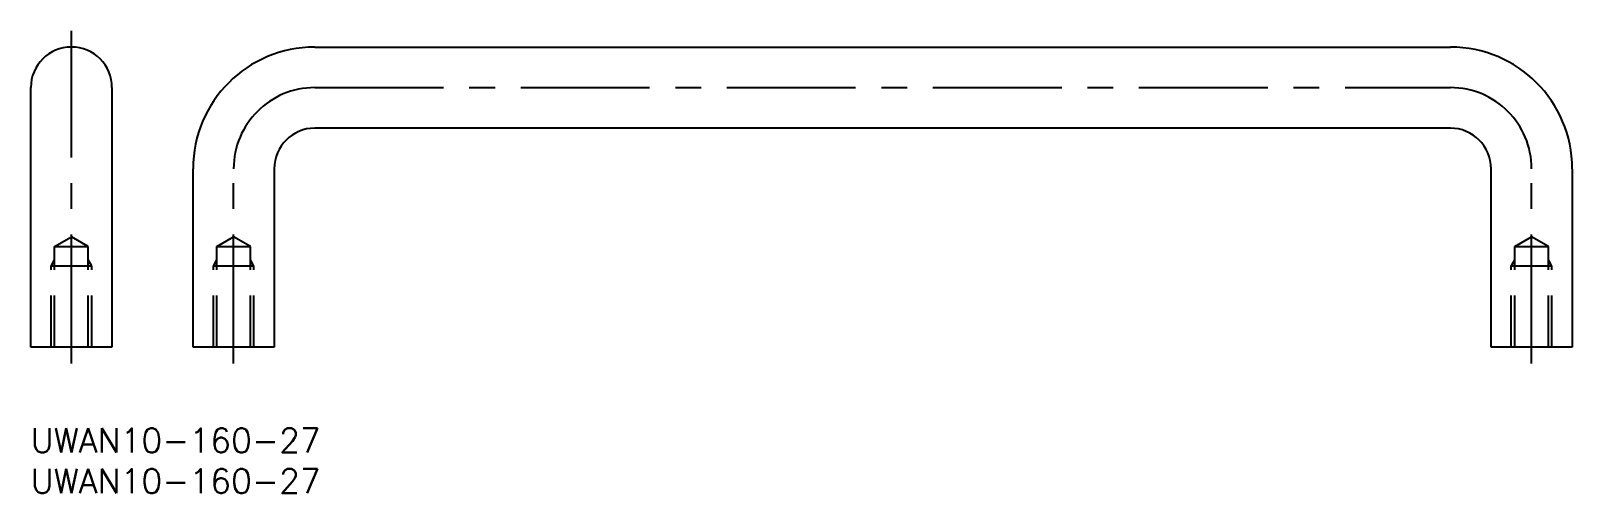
# Model space of a CAD drawing. Extents: x 0 to 190, y -8 to 49.
import ezdxf

# ---------------------------------------------------------------- set-up
doc = ezdxf.new("R2010")
doc.units = 0
doc.header["$LTSCALE"] = 0.5
doc.linetypes.add('CENTER', pattern=[50.8, 31.75, -6.35, 6.35, -6.35])
doc.linetypes.add('DASHED', pattern=[19.05, 12.7, -6.35])
for name, color, linetype in [('MSM_CENTER', 1, 'CENTER'), ('MSM_CONTINUOUS', 7, 'CONTINUOUS'), ('MSM_DASHED', 4, 'DASHED'), ('MSM_PART_NUMBER', 7, 'CONTINUOUS')]:
    doc.layers.add(name, color=color, linetype=linetype)
doc.styles.get("Standard").update_dxf_attribs({"font": 'txt.shx', "height": 3, "bigfont": 'bigfont.shx'})

# ---------------------------------------------------------------- blocks, each defined once
blk = doc.blocks.new('*U10')
at = {"layer": 'MSM_PART_NUMBER'}
blk.add_text('UWAN10-160-27', height=3, dxfattribs=at).set_placement((0, -3))
blk = doc.blocks.new('*U11')
at = {"layer": 'MSM_PART_NUMBER'}
blk.add_text('UWAN10-160-27', height=3, dxfattribs=at).set_placement((0, -8))

msp = doc.modelspace()

# ---------------------------------------------------------------- linework, layer by layer
at = {"layer": 'MSM_CENTER'}
for p, q in [((5, 8), (5, 49)), ((35, 42), (175, 42)), ((25, 8), (25, 32)), ((185, 8), (185, 32))]:
    msp.add_line(p, q, dxfattribs=at)
for centre, start, end in [((35, 32), 90, 180), ((175, 32), 0, 90)]:
    msp.add_arc(centre, 10, start, end, dxfattribs=at)
at = {"layer": 'MSM_CONTINUOUS', "color": 7, "linetype": 'CONTINUOUS'}
for p, q in [((35, 47), (175, 47)), ((0, 10), (0, 42)), ((10, 42), (10, 10)), ((175, 37), (35, 37)), ((20, 10), (20, 32)), ((30, 32), (30, 10)), ((180, 10), (180, 32)), ((190, 32), (190, 10)), ((10, 10), (0, 10)), ((30, 10), (20, 10)), ((190, 10), (180, 10))]:
    msp.add_line(p, q, dxfattribs=at)
for centre, radius, start, end in [((5, 42), 5, 0, 180), ((35, 32), 15, 90, 180), ((175, 32), 15, 0, 90), ((35, 32), 5, 90, 180), ((175, 32), 5, 0, 90)]:
    msp.add_arc(centre, radius, start, end, dxfattribs=at)
at = {"layer": 'MSM_DASHED'}
for p, q in [((2.93, 22.4), (5, 23.59)), ((7.07, 22.4), (5, 23.59)), ((22.93, 22.4), (25, 23.59)), ((27.07, 22.4), (25, 23.59)), ((182.93, 22.4), (185, 23.59)), ((187.07, 22.4), (185, 23.59)), ((2.93, 10), (2.93, 22.4)), ((2.93, 22.4), (7.07, 22.4)), ((7.07, 10), (7.07, 22.4)), ((22.93, 10), (22.93, 22.4)), ((22.93, 22.4), (27.07, 22.4)), ((27.07, 10), (27.07, 22.4)), ((182.93, 10), (182.93, 22.4)), ((182.93, 22.4), (187.07, 22.4)), ((187.07, 10), (187.07, 22.4)), ((2.5, 20), (2.93, 20.75)), ((2.5, 10), (2.5, 20)), ((7.5, 20), (2.5, 20)), ((7.5, 20), (7.07, 20.75)), ((7.5, 10), (7.5, 20)), ((22.5, 20), (22.93, 20.75)), ((22.5, 10), (22.5, 20)), ((27.5, 20), (22.5, 20)), ((27.5, 20), (27.07, 20.75)), ((27.5, 10), (27.5, 20)), ((182.5, 20), (182.93, 20.75)), ((182.5, 10), (182.5, 20)), ((187.5, 20), (182.5, 20)), ((187.5, 20), (187.07, 20.75)), ((187.5, 10), (187.5, 20))]:
    msp.add_line(p, q, dxfattribs=at)

# ---------------------------------------------------------------- block references
at = {"layer": 'MSM_CONTINUOUS'}
for name in ['*U10', '*U11']:
    msp.add_blockref(name, (0, 0), dxfattribs=at)

doc.saveas('drawing.dxf')
